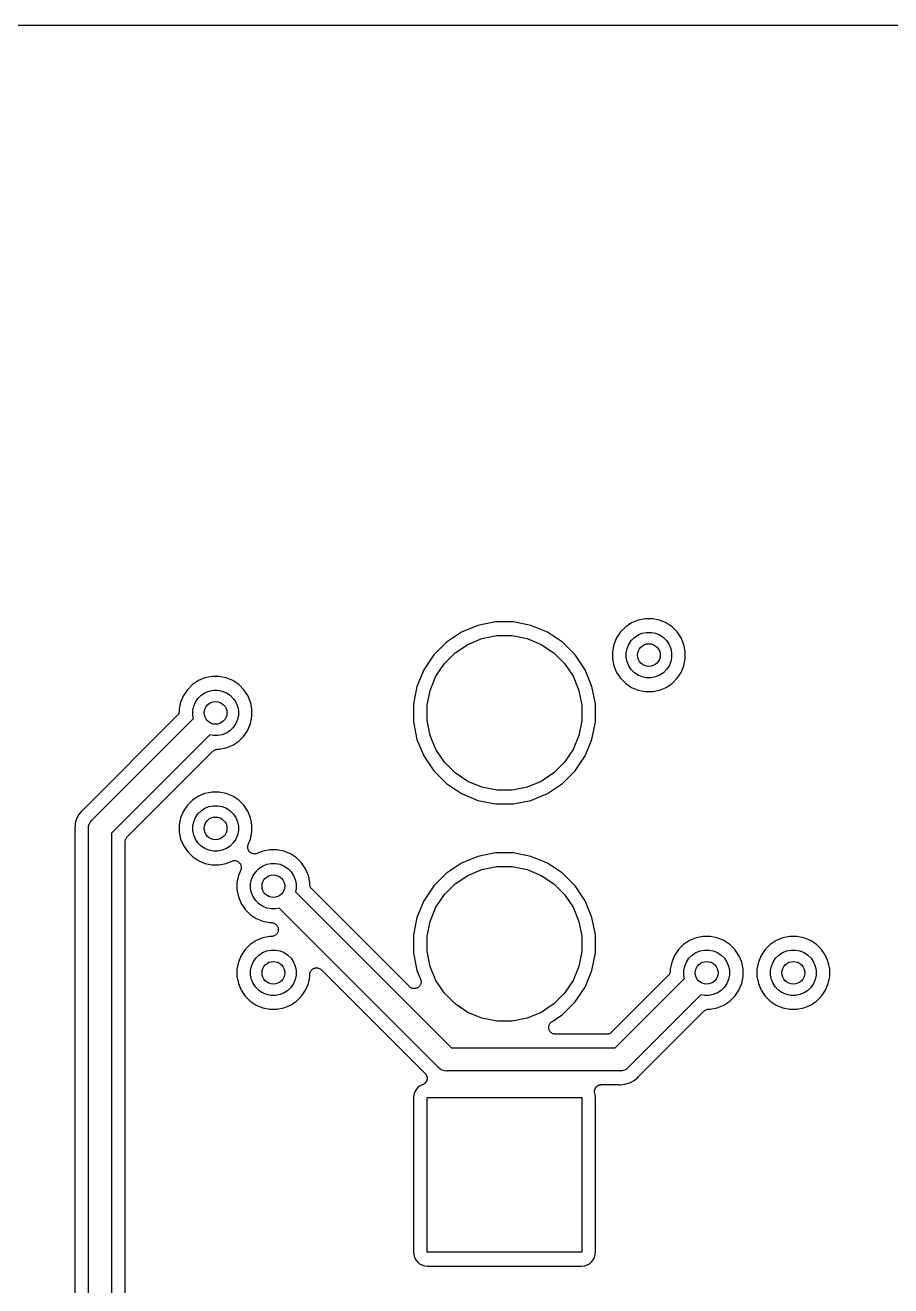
# Model space of a CAD drawing. Extents: x 4.56 to 9.07, y -4.98 to -1.83.
# Drawn here: x 6.493 to 6.867, y -2.648 to -2.102 of the extents above; entities that cross this region are included whole.
import ezdxf

# ---------------------------------------------------------------- set-up
doc = ezdxf.new("R2010")
doc.units = 0
doc.header["$MEASUREMENT"] = 0
doc.layers.add('BLACK', color=7, linetype='CONTINUOUS')

msp = doc.modelspace()

# ---------------------------------------------------------------- linework, layer by layer
at = {"layer": 'BLACK', "linetype": 'CONTINUOUS'}
for p, q in [((6.32432, -2.10236), (6.95405, -2.10236)), ((6.68852, -2.36214), (6.68135, -2.36511)), ((6.69612, -2.36063), (6.68852, -2.36214)), ((6.70388, -2.36063), (6.69612, -2.36063)), ((6.71148, -2.36214), (6.70388, -2.36063)), ((6.71865, -2.36511), (6.71148, -2.36214)), ((6.75504, -2.36104), (6.75246, -2.36277)), ((6.75791, -2.35986), (6.75504, -2.36104)), ((6.76095, -2.35925), (6.75791, -2.35986)), ((6.76405, -2.35925), (6.76095, -2.35925)), ((6.76709, -2.35986), (6.76405, -2.35925)), ((6.76996, -2.36104), (6.76709, -2.35986)), ((6.77254, -2.36277), (6.76996, -2.36104)), ((6.68135, -2.36511), (6.6749, -2.36942)), ((6.68415, -2.37034), (6.69024, -2.36782)), ((6.69024, -2.36782), (6.6967, -2.36654)), ((6.6967, -2.36654), (6.7033, -2.36654)), ((6.7033, -2.36654), (6.70976, -2.36782)), ((6.70976, -2.36782), (6.71585, -2.37034)), ((6.7251, -2.36942), (6.71865, -2.36511)), ((6.74854, -2.36754), (6.74736, -2.37041)), ((6.75027, -2.36496), (6.74854, -2.36754)), ((6.75246, -2.36277), (6.75027, -2.36496)), ((6.75485, -2.36873), (6.75623, -2.36735)), ((6.75623, -2.36735), (6.75784, -2.36628)), ((6.75784, -2.36628), (6.75963, -2.36554)), ((6.75963, -2.36554), (6.76153, -2.36516)), ((6.76153, -2.36516), (6.76347, -2.36516)), ((6.76347, -2.36516), (6.76537, -2.36554)), ((6.76537, -2.36554), (6.76716, -2.36628)), ((6.76716, -2.36628), (6.76877, -2.36735)), ((6.76877, -2.36735), (6.77015, -2.36873)), ((6.77473, -2.36496), (6.77254, -2.36277)), ((6.77646, -2.36754), (6.77473, -2.36496)), ((6.77764, -2.37041), (6.77646, -2.36754)), ((6.6749, -2.36942), (6.66942, -2.3749)), ((6.67867, -2.37401), (6.68415, -2.37034)), ((6.71585, -2.37034), (6.72133, -2.37401)), ((6.73058, -2.3749), (6.7251, -2.36942)), ((6.74736, -2.37041), (6.74675, -2.37345)), ((6.75266, -2.37403), (6.75304, -2.37213)), ((6.75304, -2.37213), (6.75378, -2.37034)), ((6.75378, -2.37034), (6.75485, -2.36873)), ((6.77015, -2.36873), (6.77122, -2.37034)), ((6.77122, -2.37034), (6.77196, -2.37213)), ((6.77196, -2.37213), (6.77234, -2.37403)), ((6.77825, -2.37345), (6.77764, -2.37041)), ((6.66942, -2.3749), (6.66511, -2.38135)), ((6.67034, -2.38415), (6.67401, -2.37867)), ((6.67401, -2.37867), (6.67867, -2.37401)), ((6.72133, -2.37401), (6.72599, -2.37867)), ((6.72599, -2.37867), (6.72966, -2.38415)), ((6.73489, -2.38135), (6.73058, -2.3749)), ((6.74675, -2.37345), (6.74675, -2.37655)), ((6.74675, -2.37655), (6.74736, -2.37959)), ((6.75266, -2.37597), (6.75266, -2.37403)), ((6.75304, -2.37787), (6.75266, -2.37597)), ((6.75378, -2.37966), (6.75304, -2.37787)), ((6.77196, -2.37787), (6.77122, -2.37966)), ((6.77234, -2.37597), (6.77196, -2.37787)), ((6.77234, -2.37403), (6.77234, -2.37597)), ((6.77764, -2.37959), (6.77825, -2.37655)), ((6.77825, -2.37655), (6.77825, -2.37345)), ((6.57345, -2.38425), (6.57041, -2.38486)), ((6.57655, -2.38425), (6.57345, -2.38425)), ((6.57959, -2.38486), (6.57655, -2.38425)), ((6.66511, -2.38135), (6.66214, -2.38852)), ((6.66782, -2.39024), (6.67034, -2.38415)), ((6.72966, -2.38415), (6.73218, -2.39024)), ((6.73786, -2.38852), (6.73489, -2.38135)), ((6.74736, -2.37959), (6.74854, -2.38246)), ((6.74854, -2.38246), (6.75027, -2.38504)), ((6.75485, -2.38127), (6.75378, -2.37966)), ((6.75623, -2.38265), (6.75485, -2.38127)), ((6.75784, -2.38372), (6.75623, -2.38265)), ((6.75963, -2.38446), (6.75784, -2.38372)), ((6.76716, -2.38372), (6.76537, -2.38446)), ((6.76877, -2.38265), (6.76716, -2.38372)), ((6.77015, -2.38127), (6.76877, -2.38265)), ((6.77122, -2.37966), (6.77015, -2.38127)), ((6.77473, -2.38504), (6.77646, -2.38246)), ((6.77646, -2.38246), (6.77764, -2.37959)), ((6.56496, -2.38777), (6.56277, -2.38996)), ((6.56754, -2.38604), (6.56496, -2.38777)), ((6.57041, -2.38486), (6.56754, -2.38604)), ((6.58246, -2.38604), (6.57959, -2.38486)), ((6.58504, -2.38777), (6.58246, -2.38604)), ((6.58723, -2.38996), (6.58504, -2.38777)), ((6.66214, -2.38852), (6.66063, -2.39612)), ((6.73937, -2.39612), (6.73786, -2.38852)), ((6.75027, -2.38504), (6.75246, -2.38723)), ((6.75246, -2.38723), (6.75504, -2.38896)), ((6.75504, -2.38896), (6.75791, -2.39014)), ((6.76153, -2.38484), (6.75963, -2.38446)), ((6.76347, -2.38484), (6.76153, -2.38484)), ((6.76537, -2.38446), (6.76347, -2.38484)), ((6.76709, -2.39014), (6.76996, -2.38896)), ((6.76996, -2.38896), (6.77254, -2.38723)), ((6.77254, -2.38723), (6.77473, -2.38504)), ((6.56104, -2.39254), (6.55986, -2.39541)), ((6.56277, -2.38996), (6.56104, -2.39254)), ((6.56628, -2.39534), (6.56735, -2.39373)), ((6.56735, -2.39373), (6.56873, -2.39235)), ((6.56873, -2.39235), (6.57034, -2.39128)), ((6.57034, -2.39128), (6.57213, -2.39054)), ((6.57213, -2.39054), (6.57403, -2.39016)), ((6.57403, -2.39016), (6.57597, -2.39016)), ((6.57597, -2.39016), (6.57787, -2.39054)), ((6.57787, -2.39054), (6.57966, -2.39128)), ((6.57966, -2.39128), (6.58127, -2.39235)), ((6.58127, -2.39235), (6.58265, -2.39373)), ((6.58265, -2.39373), (6.58372, -2.39534)), ((6.58896, -2.39254), (6.58723, -2.38996)), ((6.59014, -2.39541), (6.58896, -2.39254)), ((6.66654, -2.3967), (6.66782, -2.39024)), ((6.73218, -2.39024), (6.73346, -2.3967)), ((6.75791, -2.39014), (6.76095, -2.39075)), ((6.76095, -2.39075), (6.76405, -2.39075)), ((6.76405, -2.39075), (6.76709, -2.39014)), ((6.55888, -2.4005), (6.55875, -2.40074)), ((6.55901, -2.40027), (6.55888, -2.4005)), ((6.55902, -2.40025), (6.55901, -2.40027)), ((6.55903, -2.40024), (6.55902, -2.40025)), ((6.55911, -2.39998), (6.55903, -2.40024)), ((6.55919, -2.39972), (6.55911, -2.39998)), ((6.55922, -2.39941), (6.55919, -2.39969)), ((6.55919, -2.39969), (6.55919, -2.3997)), ((6.55919, -2.3997), (6.55919, -2.39972)), ((6.55925, -2.39914), (6.55922, -2.39941)), ((6.55986, -2.39541), (6.55925, -2.39845)), ((6.55925, -2.39845), (6.55925, -2.3991)), ((6.55925, -2.3991), (6.55925, -2.39911)), ((6.55925, -2.39911), (6.55925, -2.39911)), ((6.55925, -2.39911), (6.55925, -2.39911)), ((6.55925, -2.39911), (6.55925, -2.39914)), ((6.56516, -2.39903), (6.56554, -2.39713)), ((6.56516, -2.40097), (6.56516, -2.39903)), ((6.56554, -2.39713), (6.56628, -2.39534)), ((6.58372, -2.39534), (6.58446, -2.39713)), ((6.58446, -2.39713), (6.58484, -2.39903)), ((6.58484, -2.39903), (6.58484, -2.40097)), ((6.59034, -2.39641), (6.59014, -2.39541)), ((6.59075, -2.39845), (6.59034, -2.39641)), ((6.59075, -2.40155), (6.59075, -2.39845)), ((6.66063, -2.39612), (6.66063, -2.40388)), ((6.66654, -2.4033), (6.66654, -2.3967)), ((6.73346, -2.3967), (6.73346, -2.4033)), ((6.73937, -2.40388), (6.73937, -2.39612)), ((6.55839, -2.40119), (6.51777, -2.44181)), ((6.52164, -2.44629), (6.56546, -2.40247)), ((6.55856, -2.40098), (6.55839, -2.40119)), ((6.55874, -2.40077), (6.55856, -2.40098)), ((6.55875, -2.40074), (6.55874, -2.40076)), ((6.55874, -2.40076), (6.55874, -2.40077)), ((6.56546, -2.40247), (6.56516, -2.40097)), ((6.58372, -2.40466), (6.58265, -2.40627)), ((6.58446, -2.40287), (6.58372, -2.40466)), ((6.58484, -2.40097), (6.58446, -2.40287)), ((6.58896, -2.40746), (6.59014, -2.40459)), ((6.59014, -2.40459), (6.59075, -2.40155)), ((6.66063, -2.40388), (6.66214, -2.41148)), ((6.66782, -2.40976), (6.66654, -2.4033)), ((6.73346, -2.4033), (6.73218, -2.40976)), ((6.73786, -2.41148), (6.73937, -2.40388)), ((6.57253, -2.40954), (6.53, -2.45207)), ((6.57403, -2.40984), (6.57253, -2.40954)), ((6.57597, -2.40984), (6.57403, -2.40984)), ((6.57787, -2.40946), (6.57597, -2.40984)), ((6.57966, -2.40872), (6.57787, -2.40946)), ((6.58127, -2.40765), (6.57966, -2.40872)), ((6.58265, -2.40627), (6.58127, -2.40765)), ((6.58504, -2.41223), (6.58723, -2.41004)), ((6.58723, -2.41004), (6.58896, -2.40746)), ((6.66214, -2.41148), (6.66511, -2.41865)), ((6.67034, -2.41585), (6.66782, -2.40976)), ((6.73218, -2.40976), (6.72966, -2.41585)), ((6.73489, -2.41865), (6.73786, -2.41148)), ((6.54435, -2.44607), (6.57381, -2.41661)), ((6.57381, -2.41661), (6.57382, -2.41661)), ((6.57382, -2.41661), (6.57384, -2.41658)), ((6.57382, -2.41661), (6.57382, -2.41661)), ((6.57382, -2.41661), (6.57382, -2.41661)), ((6.57384, -2.41658), (6.57405, -2.41641)), ((6.57405, -2.41641), (6.57426, -2.41624)), ((6.57426, -2.41624), (6.57428, -2.41623)), ((6.57428, -2.41623), (6.57429, -2.41622)), ((6.57429, -2.41622), (6.57453, -2.4161)), ((6.57453, -2.4161), (6.57477, -2.41597)), ((6.57477, -2.41597), (6.57479, -2.41597)), ((6.57479, -2.41597), (6.5748, -2.41596)), ((6.5748, -2.41596), (6.57506, -2.41588)), ((6.57506, -2.41588), (6.57532, -2.4158)), ((6.57532, -2.4158), (6.57534, -2.4158)), ((6.57534, -2.4158), (6.57535, -2.4158)), ((6.57535, -2.4158), (6.57563, -2.41577)), ((6.57563, -2.41577), (6.5759, -2.41575)), ((6.5759, -2.41575), (6.57655, -2.41575)), ((6.57655, -2.41575), (6.57959, -2.41514)), ((6.57959, -2.41514), (6.58246, -2.41396)), ((6.58246, -2.41396), (6.58504, -2.41223)), ((6.67401, -2.42133), (6.67034, -2.41585)), ((6.72966, -2.41585), (6.72599, -2.42133)), ((6.66511, -2.41865), (6.66942, -2.4251)), ((6.67867, -2.42599), (6.67401, -2.42133)), ((6.72599, -2.42133), (6.72133, -2.42599)), ((6.73058, -2.4251), (6.73489, -2.41865)), ((6.66942, -2.4251), (6.6749, -2.43058)), ((6.68415, -2.42966), (6.67867, -2.42599)), ((6.72133, -2.42599), (6.71585, -2.42966)), ((6.7251, -2.43058), (6.73058, -2.4251)), ((6.6749, -2.43058), (6.68135, -2.43489)), ((6.69024, -2.43218), (6.68415, -2.42966)), ((6.6967, -2.43346), (6.69024, -2.43218)), ((6.70976, -2.43218), (6.7033, -2.43346)), ((6.71585, -2.42966), (6.70976, -2.43218)), ((6.71865, -2.43489), (6.7251, -2.43058)), ((6.56496, -2.43777), (6.56277, -2.43996)), ((6.56754, -2.43604), (6.56496, -2.43777)), ((6.57041, -2.43486), (6.56754, -2.43604)), ((6.57345, -2.43425), (6.57041, -2.43486)), ((6.57655, -2.43425), (6.57345, -2.43425)), ((6.57959, -2.43486), (6.57655, -2.43425)), ((6.58246, -2.43604), (6.57959, -2.43486)), ((6.58504, -2.43777), (6.58246, -2.43604)), ((6.58723, -2.43996), (6.58504, -2.43777)), ((6.68135, -2.43489), (6.68852, -2.43786)), ((6.68852, -2.43786), (6.69612, -2.43937)), ((6.7033, -2.43346), (6.6967, -2.43346)), ((6.70388, -2.43937), (6.71148, -2.43786)), ((6.71148, -2.43786), (6.71865, -2.43489)), ((6.51589, -2.44391), (6.51488, -2.44581)), ((6.517, -2.44256), (6.51589, -2.44391)), ((6.51725, -2.44225), (6.517, -2.44256)), ((6.517, -2.44256), (6.517, -2.44256)), ((6.51756, -2.442), (6.51725, -2.44225)), ((6.51764, -2.44191), (6.51756, -2.442)), ((6.51774, -2.44184), (6.51764, -2.44191)), ((6.51777, -2.44181), (6.51774, -2.44184)), ((6.56104, -2.44254), (6.55986, -2.44541)), ((6.56277, -2.43996), (6.56104, -2.44254)), ((6.56628, -2.44534), (6.56735, -2.44373)), ((6.56735, -2.44373), (6.56873, -2.44235)), ((6.56873, -2.44235), (6.57034, -2.44128)), ((6.57034, -2.44128), (6.57213, -2.44054)), ((6.57213, -2.44054), (6.57403, -2.44016)), ((6.57403, -2.44016), (6.57597, -2.44016)), ((6.57597, -2.44016), (6.57787, -2.44054)), ((6.57787, -2.44054), (6.57966, -2.44128)), ((6.57966, -2.44128), (6.58127, -2.44235)), ((6.58127, -2.44235), (6.58265, -2.44373)), ((6.58265, -2.44373), (6.58372, -2.44534)), ((6.58896, -2.44254), (6.58723, -2.43996)), ((6.59014, -2.44541), (6.58896, -2.44254)), ((6.69612, -2.43937), (6.70388, -2.43937)), ((6.51419, -2.44845), (6.51404, -2.45)), ((6.51425, -2.44786), (6.51419, -2.44845)), ((6.51419, -2.44845), (6.51419, -2.44845)), ((6.51488, -2.44581), (6.51425, -2.44786)), ((6.51998, -2.45), (6.52007, -2.44902)), ((6.52007, -2.44902), (6.52036, -2.44808)), ((6.52036, -2.44808), (6.52038, -2.44803)), ((6.52038, -2.44803), (6.52082, -2.44721)), ((6.52082, -2.44721), (6.52145, -2.44645)), ((6.52145, -2.44645), (6.52164, -2.44629)), ((6.53677, -2.45365), (6.54435, -2.44607)), ((6.55986, -2.44541), (6.55925, -2.44845)), ((6.55925, -2.44845), (6.55925, -2.45155)), ((6.56516, -2.44903), (6.56554, -2.44713)), ((6.56516, -2.45097), (6.56516, -2.44903)), ((6.56554, -2.44713), (6.56628, -2.44534)), ((6.58372, -2.44534), (6.58446, -2.44713)), ((6.58446, -2.44713), (6.58484, -2.44903)), ((6.58484, -2.44903), (6.58484, -2.45097)), ((6.59075, -2.44845), (6.59014, -2.44541)), ((6.59075, -2.45155), (6.59075, -2.44845)), ((6.51404, -2.45), (6.51408, -2.45039)), ((6.51408, -2.45039), (6.51408, -2.45043)), ((6.51408, -2.45043), (6.51408, -2.45056)), ((6.51408, -2.45056), (6.51409, -2.45068)), ((6.51409, -2.45068), (6.51409, -2.85669)), ((6.52, -2.45025), (6.51998, -2.45)), ((6.52, -2.88543), (6.52, -2.45025)), ((6.53, -2.45207), (6.53, -2.88725)), ((6.53594, -2.45543), (6.53596, -2.45516)), ((6.53596, -2.45516), (6.53597, -2.45514)), ((6.53597, -2.45513), (6.53605, -2.45487)), ((6.53597, -2.45514), (6.53597, -2.45513)), ((6.53605, -2.45487), (6.53613, -2.45461)), ((6.53613, -2.45461), (6.53614, -2.45459)), ((6.53614, -2.45458), (6.53628, -2.45434)), ((6.53614, -2.45459), (6.53614, -2.45458)), ((6.53628, -2.45434), (6.5364, -2.4541)), ((6.5364, -2.4541), (6.53641, -2.45409)), ((6.53641, -2.45409), (6.53642, -2.45407)), ((6.53642, -2.45407), (6.5366, -2.45386)), ((6.5366, -2.45386), (6.53677, -2.45365)), ((6.55925, -2.45155), (6.55986, -2.45459)), ((6.55986, -2.45459), (6.56104, -2.45746)), ((6.56554, -2.45287), (6.56516, -2.45097)), ((6.56628, -2.45466), (6.56554, -2.45287)), ((6.56735, -2.45627), (6.56628, -2.45466)), ((6.58372, -2.45466), (6.58265, -2.45627)), ((6.58446, -2.45287), (6.58372, -2.45466)), ((6.58484, -2.45097), (6.58446, -2.45287)), ((6.58915, -2.45699), (6.59014, -2.45459)), ((6.59014, -2.45459), (6.59075, -2.45155)), ((6.53591, -2.4557), (6.53594, -2.45543)), ((6.53591, -2.45573), (6.53591, -2.4557)), ((6.53591, -2.45574), (6.53591, -2.45573)), ((6.53591, -2.45573), (6.53591, -2.45573)), ((6.53591, -2.45573), (6.53591, -2.45573)), ((6.53591, -2.88682), (6.53591, -2.45574)), ((6.56104, -2.45746), (6.56277, -2.46004)), ((6.56277, -2.46004), (6.56496, -2.46223)), ((6.56873, -2.45765), (6.56735, -2.45627)), ((6.57034, -2.45872), (6.56873, -2.45765)), ((6.57213, -2.45946), (6.57034, -2.45872)), ((6.57403, -2.45984), (6.57213, -2.45946)), ((6.57597, -2.45984), (6.57403, -2.45984)), ((6.57787, -2.45946), (6.57597, -2.45984)), ((6.57966, -2.45872), (6.57787, -2.45946)), ((6.58127, -2.45765), (6.57966, -2.45872)), ((6.58265, -2.45627), (6.58127, -2.45765)), ((6.58892, -2.45811), (6.58895, -2.45783)), ((6.58892, -2.45812), (6.58892, -2.45811)), ((6.58892, -2.45811), (6.58892, -2.45811)), ((6.58895, -2.4584), (6.58892, -2.45812)), ((6.58895, -2.45783), (6.58898, -2.45754)), ((6.58898, -2.45868), (6.58895, -2.4584)), ((6.58898, -2.45753), (6.58907, -2.45727)), ((6.58898, -2.45754), (6.58898, -2.45753)), ((6.58898, -2.45754), (6.58898, -2.45754)), ((6.58898, -2.45869), (6.58898, -2.45868)), ((6.58906, -2.45896), (6.58898, -2.45869)), ((6.58898, -2.45869), (6.58898, -2.45869)), ((6.58914, -2.45923), (6.58906, -2.45896)), ((6.58907, -2.45727), (6.58915, -2.45699)), ((6.58914, -2.45924), (6.58914, -2.45923)), ((6.58927, -2.45949), (6.58914, -2.45924)), ((6.58914, -2.45924), (6.58914, -2.45924)), ((6.58941, -2.45974), (6.58927, -2.45949)), ((6.58941, -2.45975), (6.58941, -2.45974)), ((6.58959, -2.45997), (6.58941, -2.45975)), ((6.58941, -2.45975), (6.58941, -2.45975)), ((6.58977, -2.46019), (6.58959, -2.45997)), ((6.58977, -2.4602), (6.58977, -2.46019)), ((6.58978, -2.4602), (6.58977, -2.4602)), ((6.59, -2.46039), (6.58978, -2.4602)), ((6.59021, -2.46056), (6.59, -2.46039)), ((6.59022, -2.46056), (6.59021, -2.46056)), ((6.59022, -2.46057), (6.59022, -2.46056)), ((6.59047, -2.4607), (6.59022, -2.46057)), ((6.59541, -2.45986), (6.59301, -2.46085)), ((6.59845, -2.45925), (6.59541, -2.45986)), ((6.60155, -2.45925), (6.59845, -2.45925)), ((6.60459, -2.45986), (6.60155, -2.45925)), ((6.60746, -2.46104), (6.60459, -2.45986)), ((6.69612, -2.46063), (6.68852, -2.46214)), ((6.70388, -2.46063), (6.69612, -2.46063)), ((6.71148, -2.46214), (6.70388, -2.46063)), ((6.56496, -2.46223), (6.56754, -2.46396)), ((6.56754, -2.46396), (6.57041, -2.46514)), ((6.57041, -2.46514), (6.57345, -2.46575)), ((6.57345, -2.46575), (6.57655, -2.46575)), ((6.57655, -2.46575), (6.57959, -2.46514)), ((6.57959, -2.46514), (6.58199, -2.46415)), ((6.58199, -2.46415), (6.58202, -2.46414)), ((6.58202, -2.46414), (6.58203, -2.46413)), ((6.58202, -2.46414), (6.58202, -2.46414)), ((6.58203, -2.46413), (6.58232, -2.46405)), ((6.58232, -2.46405), (6.58257, -2.46398)), ((6.58257, -2.46398), (6.58258, -2.46398)), ((6.58258, -2.46397), (6.58287, -2.46395)), ((6.58258, -2.46398), (6.58258, -2.46397)), ((6.58287, -2.46395), (6.58315, -2.46392)), ((6.58315, -2.46392), (6.58315, -2.46392)), ((6.58315, -2.46392), (6.58316, -2.46392)), ((6.58316, -2.46392), (6.58344, -2.46396)), ((6.58344, -2.46396), (6.58372, -2.46399)), ((6.58372, -2.46399), (6.58373, -2.46399)), ((6.58373, -2.46399), (6.58373, -2.46399)), ((6.58373, -2.46399), (6.58401, -2.46407)), ((6.58401, -2.46407), (6.58427, -2.46416)), ((6.58427, -2.46416), (6.58428, -2.46416)), ((6.58428, -2.46416), (6.58428, -2.46416)), ((6.58428, -2.46416), (6.58453, -2.4643)), ((6.58453, -2.4643), (6.58478, -2.46443)), ((6.58478, -2.46443), (6.58478, -2.46444)), ((6.58478, -2.46444), (6.58479, -2.46444)), ((6.58479, -2.46444), (6.58501, -2.46462)), ((6.58501, -2.46462), (6.58522, -2.4648)), ((6.58522, -2.4648), (6.58523, -2.4648)), ((6.58523, -2.4648), (6.58523, -2.46481)), ((6.58523, -2.46481), (6.58541, -2.46503)), ((6.58541, -2.46503), (6.58559, -2.46525)), ((6.58559, -2.46525), (6.58559, -2.46525)), ((6.58559, -2.46525), (6.58559, -2.46526)), ((6.58559, -2.46526), (6.58572, -2.4655)), ((6.58572, -2.4655), (6.58586, -2.46576)), ((6.58586, -2.46576), (6.58586, -2.46576)), ((6.58586, -2.46576), (6.58586, -2.46577)), ((6.58586, -2.46577), (6.58593, -2.46602)), ((6.58593, -2.46602), (6.58602, -2.46631)), ((6.59072, -2.46084), (6.59047, -2.4607)), ((6.59073, -2.46084), (6.59072, -2.46084)), ((6.59072, -2.46084), (6.59072, -2.46084)), ((6.59099, -2.46092), (6.59073, -2.46084)), ((6.59127, -2.46101), (6.59099, -2.46092)), ((6.59128, -2.46101), (6.59127, -2.46101)), ((6.59127, -2.46101), (6.59127, -2.46101)), ((6.59156, -2.46104), (6.59128, -2.46101)), ((6.59184, -2.46108), (6.59156, -2.46104)), ((6.59185, -2.46108), (6.59184, -2.46108)), ((6.59213, -2.46105), (6.59185, -2.46108)), ((6.59185, -2.46108), (6.59185, -2.46108)), ((6.59241, -2.46103), (6.59213, -2.46105)), ((6.59242, -2.46103), (6.59241, -2.46103)), ((6.59243, -2.46102), (6.59242, -2.46103)), ((6.59269, -2.46095), (6.59243, -2.46102)), ((6.59297, -2.46087), (6.59269, -2.46095)), ((6.59298, -2.46086), (6.59297, -2.46087)), ((6.59301, -2.46085), (6.59298, -2.46086)), ((6.59298, -2.46086), (6.59298, -2.46086)), ((6.59298, -2.46086), (6.59298, -2.46086)), ((6.59534, -2.46628), (6.59713, -2.46554)), ((6.59713, -2.46554), (6.59903, -2.46516)), ((6.59903, -2.46516), (6.60097, -2.46516)), ((6.60097, -2.46516), (6.60287, -2.46554)), ((6.60287, -2.46554), (6.60466, -2.46628)), ((6.61004, -2.46277), (6.60746, -2.46104)), ((6.61223, -2.46496), (6.61004, -2.46277)), ((6.61396, -2.46754), (6.61223, -2.46496)), ((6.68135, -2.46511), (6.6749, -2.46942)), ((6.68852, -2.46214), (6.68135, -2.46511)), ((6.71865, -2.46511), (6.71148, -2.46214)), ((6.7251, -2.46942), (6.71865, -2.46511)), ((6.58486, -2.47041), (6.58425, -2.47345)), ((6.58585, -2.46801), (6.58486, -2.47041)), ((6.58593, -2.46774), (6.58585, -2.46801)), ((6.58602, -2.46747), (6.58593, -2.46774)), ((6.58602, -2.46631), (6.58602, -2.46631)), ((6.58602, -2.46631), (6.58602, -2.46632)), ((6.58602, -2.46632), (6.58605, -2.46659)), ((6.58605, -2.46716), (6.58602, -2.46746)), ((6.58602, -2.46746), (6.58602, -2.46746)), ((6.58602, -2.46746), (6.58602, -2.46747)), ((6.58605, -2.46659), (6.58608, -2.46688)), ((6.58608, -2.46689), (6.58605, -2.46716)), ((6.58608, -2.46688), (6.58608, -2.46689)), ((6.58608, -2.46689), (6.58608, -2.46689)), ((6.59054, -2.47213), (6.59128, -2.47034)), ((6.59128, -2.47034), (6.59235, -2.46873)), ((6.59235, -2.46873), (6.59373, -2.46735)), ((6.59373, -2.46735), (6.59534, -2.46628)), ((6.60466, -2.46628), (6.60627, -2.46735)), ((6.60627, -2.46735), (6.60765, -2.46873)), ((6.60765, -2.46873), (6.60872, -2.47034)), ((6.60872, -2.47034), (6.60946, -2.47213)), ((6.61514, -2.47041), (6.61396, -2.46754)), ((6.61575, -2.47345), (6.61514, -2.47041)), ((6.6749, -2.46942), (6.66942, -2.4749)), ((6.67867, -2.47401), (6.68415, -2.47034)), ((6.68415, -2.47034), (6.69024, -2.46782)), ((6.69024, -2.46782), (6.6967, -2.46654)), ((6.6967, -2.46654), (6.7033, -2.46654)), ((6.7033, -2.46654), (6.70976, -2.46782)), ((6.70976, -2.46782), (6.71585, -2.47034)), ((6.71585, -2.47034), (6.72133, -2.47401)), ((6.73058, -2.4749), (6.7251, -2.46942)), ((6.58425, -2.47345), (6.58425, -2.47655)), ((6.58425, -2.47655), (6.58486, -2.47959)), ((6.59016, -2.47403), (6.59054, -2.47213)), ((6.59016, -2.47597), (6.59016, -2.47403)), ((6.59054, -2.47787), (6.59016, -2.47597)), ((6.60946, -2.47213), (6.60984, -2.47403)), ((6.60984, -2.47597), (6.60954, -2.47747)), ((6.60984, -2.47403), (6.60984, -2.47597)), ((6.61575, -2.4741), (6.61575, -2.47345)), ((6.61577, -2.47437), (6.61575, -2.4741)), ((6.6158, -2.47465), (6.61577, -2.47437)), ((6.6158, -2.47466), (6.6158, -2.47465)), ((6.6158, -2.47468), (6.6158, -2.47466)), ((6.61588, -2.47493), (6.6158, -2.47468)), ((6.61596, -2.4752), (6.61588, -2.47493)), ((6.61597, -2.47521), (6.61596, -2.4752)), ((6.61597, -2.47523), (6.61597, -2.47521)), ((6.6161, -2.47547), (6.61597, -2.47523)), ((6.61622, -2.47571), (6.6161, -2.47547)), ((6.61623, -2.47572), (6.61622, -2.47571)), ((6.61624, -2.47574), (6.61623, -2.47572)), ((6.61641, -2.47595), (6.61624, -2.47574)), ((6.61658, -2.47616), (6.61641, -2.47595)), ((6.61661, -2.47618), (6.61658, -2.47616)), ((6.61661, -2.47619), (6.61661, -2.47618)), ((6.61661, -2.47618), (6.61661, -2.47618)), ((6.61661, -2.47618), (6.61661, -2.47618)), ((6.65888, -2.51846), (6.61661, -2.47619)), ((6.66942, -2.4749), (6.66511, -2.48135)), ((6.67401, -2.47867), (6.67867, -2.47401)), ((6.72133, -2.47401), (6.72599, -2.47867)), ((6.73489, -2.48135), (6.73058, -2.4749)), ((6.58486, -2.47959), (6.58604, -2.48246)), ((6.58604, -2.48246), (6.58777, -2.48504)), ((6.59128, -2.47966), (6.59054, -2.47787)), ((6.59235, -2.48127), (6.59128, -2.47966)), ((6.59373, -2.48265), (6.59235, -2.48127)), ((6.60954, -2.47747), (6.67707, -2.545)), ((6.66511, -2.48135), (6.66214, -2.48852)), ((6.67034, -2.48415), (6.67401, -2.47867)), ((6.72599, -2.47867), (6.72966, -2.48415)), ((6.73786, -2.48852), (6.73489, -2.48135)), ((6.58777, -2.48504), (6.58996, -2.48723)), ((6.58996, -2.48723), (6.59254, -2.48896)), ((6.59534, -2.48372), (6.59373, -2.48265)), ((6.59713, -2.48446), (6.59534, -2.48372)), ((6.59903, -2.48484), (6.59713, -2.48446)), ((6.60097, -2.48484), (6.59903, -2.48484)), ((6.60247, -2.48454), (6.60097, -2.48484)), ((6.67129, -2.55336), (6.60247, -2.48454)), ((6.66782, -2.49024), (6.67034, -2.48415)), ((6.72966, -2.48415), (6.73218, -2.49024)), ((6.59254, -2.48896), (6.59541, -2.49014)), ((6.59541, -2.49014), (6.59845, -2.49075)), ((6.59845, -2.49075), (6.5991, -2.49075)), ((6.5991, -2.49075), (6.59911, -2.49075)), ((6.59911, -2.49075), (6.59911, -2.49075)), ((6.59911, -2.49075), (6.59911, -2.49075)), ((6.59911, -2.49075), (6.59914, -2.49075)), ((6.59914, -2.49075), (6.59941, -2.49078)), ((6.59941, -2.49078), (6.59969, -2.49081)), ((6.59969, -2.49081), (6.5997, -2.49081)), ((6.5997, -2.49081), (6.59972, -2.49081)), ((6.59972, -2.49081), (6.59998, -2.4909)), ((6.59998, -2.4909), (6.60024, -2.49097)), ((6.60024, -2.49097), (6.60025, -2.49098)), ((6.60025, -2.49098), (6.60027, -2.49099)), ((6.60027, -2.49099), (6.60051, -2.49112)), ((6.60051, -2.49112), (6.60074, -2.49125)), ((6.60074, -2.49125), (6.60076, -2.49126)), ((6.60076, -2.49126), (6.60077, -2.49126)), ((6.60077, -2.49126), (6.60098, -2.49144)), ((6.60098, -2.49144), (6.60119, -2.49161)), ((6.60119, -2.49161), (6.60129, -2.49171)), ((6.60129, -2.49171), (6.60131, -2.49173)), ((6.60131, -2.49173), (6.60131, -2.49173)), ((6.60131, -2.49173), (6.60131, -2.49173)), ((6.60131, -2.49173), (6.60132, -2.49174)), ((6.60132, -2.49174), (6.60149, -2.49196)), ((6.60149, -2.49196), (6.60167, -2.49218)), ((6.60167, -2.49218), (6.60167, -2.49219)), ((6.60167, -2.49219), (6.60168, -2.49219)), ((6.60168, -2.49219), (6.60181, -2.49244)), ((6.60181, -2.49244), (6.60194, -2.49269)), ((6.60194, -2.49269), (6.60194, -2.4927)), ((6.60194, -2.4927), (6.60194, -2.4927)), ((6.60194, -2.4927), (6.60202, -2.49297)), ((6.60202, -2.49297), (6.6021, -2.49325)), ((6.6021, -2.49325), (6.6021, -2.49325)), ((6.6021, -2.49325), (6.6021, -2.49326)), ((6.6021, -2.49326), (6.60213, -2.49354)), ((6.66214, -2.48852), (6.66063, -2.49612)), ((6.66654, -2.4967), (6.66782, -2.49024)), ((6.73218, -2.49024), (6.73346, -2.4967)), ((6.73937, -2.49612), (6.73786, -2.48852)), ((6.59254, -2.49854), (6.58996, -2.50027)), ((6.59541, -2.49736), (6.59254, -2.49854)), ((6.59845, -2.49675), (6.59541, -2.49736)), ((6.5992, -2.49675), (6.59845, -2.49675)), ((6.59948, -2.49672), (6.5992, -2.49675)), ((6.59976, -2.4967), (6.59948, -2.49672)), ((6.59977, -2.4967), (6.59976, -2.4967)), ((6.60004, -2.49661), (6.59977, -2.4967)), ((6.59977, -2.4967), (6.59977, -2.4967)), ((6.60032, -2.49653), (6.60004, -2.49661)), ((6.60033, -2.49653), (6.60032, -2.49653)), ((6.60032, -2.49653), (6.60032, -2.49653)), ((6.60057, -2.4964), (6.60033, -2.49653)), ((6.60083, -2.49626), (6.60057, -2.4964)), ((6.60105, -2.49608), (6.60083, -2.49626)), ((6.60083, -2.49626), (6.60083, -2.49626)), ((6.60083, -2.49626), (6.60083, -2.49626)), ((6.60127, -2.4959), (6.60105, -2.49608)), ((6.60128, -2.4959), (6.60127, -2.4959)), ((6.60146, -2.49568), (6.60128, -2.49589)), ((6.60128, -2.49589), (6.60128, -2.4959)), ((6.60164, -2.49546), (6.60146, -2.49568)), ((6.60165, -2.49545), (6.60164, -2.49546)), ((6.60178, -2.49521), (6.60165, -2.49545)), ((6.60165, -2.49545), (6.60165, -2.49545)), ((6.60192, -2.49495), (6.60178, -2.49521)), ((6.60201, -2.49467), (6.60192, -2.49494)), ((6.60192, -2.49494), (6.60192, -2.49495)), ((6.60192, -2.49495), (6.60192, -2.49495)), ((6.60209, -2.4944), (6.60201, -2.49467)), ((6.60212, -2.49411), (6.60209, -2.49439)), ((6.60209, -2.49439), (6.60209, -2.4944)), ((6.60209, -2.4944), (6.60209, -2.4944)), ((6.60215, -2.49383), (6.60212, -2.49411)), ((6.60213, -2.49354), (6.60215, -2.49382)), ((6.60215, -2.49382), (6.60215, -2.49382)), ((6.60215, -2.49382), (6.60215, -2.49383)), ((6.66063, -2.49612), (6.66063, -2.50388)), ((6.66654, -2.5033), (6.66654, -2.4967)), ((6.73346, -2.4967), (6.73346, -2.5033)), ((6.73937, -2.50388), (6.73937, -2.49612)), ((6.78004, -2.49854), (6.77746, -2.50027)), ((6.78291, -2.49736), (6.78004, -2.49854)), ((6.78595, -2.49675), (6.78291, -2.49736)), ((6.78905, -2.49675), (6.78595, -2.49675)), ((6.79209, -2.49736), (6.78905, -2.49675)), ((6.79496, -2.49854), (6.79209, -2.49736)), ((6.79754, -2.50027), (6.79496, -2.49854)), ((6.81754, -2.49854), (6.81496, -2.50027)), ((6.82041, -2.49736), (6.81754, -2.49854)), ((6.82345, -2.49675), (6.82041, -2.49736)), ((6.82655, -2.49675), (6.82345, -2.49675)), ((6.82959, -2.49736), (6.82655, -2.49675)), ((6.83246, -2.49854), (6.82959, -2.49736)), ((6.83504, -2.50027), (6.83246, -2.49854)), ((6.58777, -2.50246), (6.58604, -2.50504)), ((6.58996, -2.50027), (6.58777, -2.50246)), ((6.59373, -2.50485), (6.59534, -2.50378)), ((6.59534, -2.50378), (6.59713, -2.50304)), ((6.59713, -2.50304), (6.59903, -2.50266)), ((6.59903, -2.50266), (6.60097, -2.50266)), ((6.60097, -2.50266), (6.60287, -2.50304)), ((6.60287, -2.50304), (6.60466, -2.50378)), ((6.60466, -2.50378), (6.60627, -2.50485)), ((6.66063, -2.50388), (6.66214, -2.51148)), ((6.66782, -2.50976), (6.66654, -2.5033)), ((6.73346, -2.5033), (6.73218, -2.50976)), ((6.73786, -2.51148), (6.73937, -2.50388)), ((6.77527, -2.50246), (6.77354, -2.50504)), ((6.77746, -2.50027), (6.77527, -2.50246)), ((6.78123, -2.50485), (6.78284, -2.50378)), ((6.78284, -2.50378), (6.78463, -2.50304)), ((6.78463, -2.50304), (6.78653, -2.50266)), ((6.78653, -2.50266), (6.78847, -2.50266)), ((6.78847, -2.50266), (6.79037, -2.50304)), ((6.79037, -2.50304), (6.79216, -2.50378)), ((6.79216, -2.50378), (6.79377, -2.50485)), ((6.79973, -2.50246), (6.79754, -2.50027)), ((6.80146, -2.50504), (6.79973, -2.50246)), ((6.81277, -2.50246), (6.81104, -2.50504)), ((6.81496, -2.50027), (6.81277, -2.50246)), ((6.81873, -2.50485), (6.82034, -2.50378)), ((6.82034, -2.50378), (6.82213, -2.50304)), ((6.82213, -2.50304), (6.82403, -2.50266)), ((6.82403, -2.50266), (6.82597, -2.50266)), ((6.82597, -2.50266), (6.82787, -2.50304)), ((6.82787, -2.50304), (6.82966, -2.50378)), ((6.82966, -2.50378), (6.83127, -2.50485)), ((6.83723, -2.50246), (6.83504, -2.50027)), ((6.83896, -2.50504), (6.83723, -2.50246)), ((6.58486, -2.50791), (6.58425, -2.51095)), ((6.58604, -2.50504), (6.58486, -2.50791)), ((6.59016, -2.51153), (6.59054, -2.50963)), ((6.59054, -2.50963), (6.59128, -2.50784)), ((6.59128, -2.50784), (6.59235, -2.50623)), ((6.59235, -2.50623), (6.59373, -2.50485)), ((6.60627, -2.50485), (6.60765, -2.50623)), ((6.60765, -2.50623), (6.60872, -2.50784)), ((6.60872, -2.50784), (6.60946, -2.50963)), ((6.60946, -2.50963), (6.60984, -2.51153)), ((6.67034, -2.51585), (6.66782, -2.50976)), ((6.73218, -2.50976), (6.72966, -2.51585)), ((6.77236, -2.50791), (6.77175, -2.51095)), ((6.77354, -2.50504), (6.77236, -2.50791)), ((6.77766, -2.51153), (6.77804, -2.50963)), ((6.77804, -2.50963), (6.77878, -2.50784)), ((6.77878, -2.50784), (6.77985, -2.50623)), ((6.77985, -2.50623), (6.78123, -2.50485)), ((6.79377, -2.50485), (6.79515, -2.50623)), ((6.79515, -2.50623), (6.79622, -2.50784)), ((6.79622, -2.50784), (6.79696, -2.50963)), ((6.79696, -2.50963), (6.79734, -2.51153)), ((6.80264, -2.50791), (6.80146, -2.50504)), ((6.80325, -2.51095), (6.80264, -2.50791)), ((6.80986, -2.50791), (6.80925, -2.51095)), ((6.81104, -2.50504), (6.80986, -2.50791)), ((6.81516, -2.51153), (6.81554, -2.50963)), ((6.81554, -2.50963), (6.81628, -2.50784)), ((6.81628, -2.50784), (6.81735, -2.50623)), ((6.81735, -2.50623), (6.81873, -2.50485)), ((6.83127, -2.50485), (6.83265, -2.50623)), ((6.83265, -2.50623), (6.83372, -2.50784)), ((6.83372, -2.50784), (6.83446, -2.50963)), ((6.83446, -2.50963), (6.83484, -2.51153)), ((6.84014, -2.50791), (6.83896, -2.50504)), ((6.84075, -2.51095), (6.84014, -2.50791)), ((6.58425, -2.51095), (6.58425, -2.51405)), ((6.58425, -2.51405), (6.58486, -2.51709)), ((6.59016, -2.51347), (6.59016, -2.51153)), ((6.59054, -2.51537), (6.59016, -2.51347)), ((6.60984, -2.51347), (6.60946, -2.51537)), ((6.60984, -2.51153), (6.60984, -2.51347)), ((6.61514, -2.51709), (6.61575, -2.51405)), ((6.61575, -2.51326), (6.61578, -2.51297)), ((6.61575, -2.51327), (6.61575, -2.51326)), ((6.61575, -2.5133), (6.61575, -2.51327)), ((6.61575, -2.51327), (6.61575, -2.51327)), ((6.61575, -2.51327), (6.61575, -2.51327)), ((6.61575, -2.51405), (6.61575, -2.5133)), ((6.61578, -2.51297), (6.61581, -2.5127)), ((6.61581, -2.51269), (6.6159, -2.51242)), ((6.61581, -2.5127), (6.61581, -2.51269)), ((6.61581, -2.51269), (6.61581, -2.51269)), ((6.6159, -2.51242), (6.61598, -2.51215)), ((6.61598, -2.51215), (6.61599, -2.51214)), ((6.61599, -2.51214), (6.61612, -2.51189)), ((6.61599, -2.51214), (6.61599, -2.51214)), ((6.61612, -2.51189), (6.61626, -2.51164)), ((6.61626, -2.51163), (6.61645, -2.51141)), ((6.61626, -2.51164), (6.61626, -2.51163)), ((6.61626, -2.51164), (6.61626, -2.51164)), ((6.61645, -2.51141), (6.61663, -2.5112)), ((6.61663, -2.51119), (6.61685, -2.51101)), ((6.61663, -2.5112), (6.61663, -2.51119)), ((6.61663, -2.51119), (6.61663, -2.51119)), ((6.61685, -2.51101), (6.61708, -2.51083)), ((6.61708, -2.51083), (6.61733, -2.5107)), ((6.61708, -2.51083), (6.61708, -2.51083)), ((6.61708, -2.51083), (6.61708, -2.51083)), ((6.61733, -2.5107), (6.61759, -2.51057)), ((6.61759, -2.51056), (6.61787, -2.51048)), ((6.61759, -2.51057), (6.61759, -2.51056)), ((6.61759, -2.51056), (6.61759, -2.51056)), ((6.61787, -2.51048), (6.61814, -2.5104)), ((6.61814, -2.5104), (6.61814, -2.5104)), ((6.61814, -2.5104), (6.61815, -2.5104)), ((6.61815, -2.5104), (6.61843, -2.51037)), ((6.61843, -2.51037), (6.61871, -2.51035)), ((6.61871, -2.51035), (6.61872, -2.51035)), ((6.61872, -2.51035), (6.61872, -2.51035)), ((6.61872, -2.51035), (6.619, -2.51038)), ((6.619, -2.51038), (6.61928, -2.5104)), ((6.61928, -2.5104), (6.61929, -2.51041)), ((6.61929, -2.51041), (6.61929, -2.51041)), ((6.61929, -2.51041), (6.61957, -2.51049)), ((6.61957, -2.51049), (6.61984, -2.51057)), ((6.61984, -2.51057), (6.61984, -2.51058)), ((6.61984, -2.51058), (6.61985, -2.51058)), ((6.61985, -2.51058), (6.62009, -2.51071)), ((6.62009, -2.51071), (6.62034, -2.51085)), ((6.62034, -2.51085), (6.62035, -2.51085)), ((6.62035, -2.51085), (6.62035, -2.51085)), ((6.62035, -2.51085), (6.62057, -2.51103)), ((6.62057, -2.51103), (6.62079, -2.51121)), ((6.62079, -2.51121), (6.66567, -2.55609)), ((6.66214, -2.51148), (6.6637, -2.51524)), ((6.73489, -2.51865), (6.73786, -2.51148)), ((6.77089, -2.51369), (6.74635, -2.53823)), ((6.74793, -2.545), (6.77796, -2.51497)), ((6.77106, -2.51348), (6.77089, -2.51369)), ((6.77124, -2.51327), (6.77106, -2.51348)), ((6.77125, -2.51324), (6.77124, -2.51326)), ((6.77124, -2.51326), (6.77124, -2.51327)), ((6.77138, -2.513), (6.77125, -2.51324)), ((6.77151, -2.51277), (6.77138, -2.513)), ((6.77152, -2.51275), (6.77151, -2.51277)), ((6.77153, -2.51274), (6.77152, -2.51275)), ((6.77161, -2.51248), (6.77153, -2.51274)), ((6.77169, -2.51222), (6.77161, -2.51248)), ((6.77172, -2.51191), (6.77169, -2.51219)), ((6.77169, -2.51219), (6.77169, -2.5122)), ((6.77169, -2.5122), (6.77169, -2.51222)), ((6.77175, -2.51164), (6.77172, -2.51191)), ((6.77175, -2.51095), (6.77175, -2.5116)), ((6.77175, -2.5116), (6.77175, -2.51161)), ((6.77175, -2.51161), (6.77175, -2.51161)), ((6.77175, -2.51161), (6.77175, -2.51161)), ((6.77175, -2.51161), (6.77175, -2.51164)), ((6.77766, -2.51347), (6.77766, -2.51153)), ((6.77796, -2.51497), (6.77766, -2.51347)), ((6.79734, -2.51347), (6.79696, -2.51537)), ((6.79734, -2.51153), (6.79734, -2.51347)), ((6.80264, -2.51709), (6.80325, -2.51405)), ((6.80325, -2.51405), (6.80325, -2.51095)), ((6.80925, -2.51095), (6.80925, -2.51405)), ((6.80925, -2.51405), (6.80986, -2.51709)), ((6.81516, -2.51347), (6.81516, -2.51153)), ((6.81554, -2.51537), (6.81516, -2.51347)), ((6.83484, -2.51347), (6.83446, -2.51537)), ((6.83484, -2.51153), (6.83484, -2.51347)), ((6.84014, -2.51709), (6.84075, -2.51405)), ((6.84075, -2.51405), (6.84075, -2.51095)), ((6.58486, -2.51709), (6.58604, -2.51996)), ((6.58604, -2.51996), (6.58777, -2.52254)), ((6.59128, -2.51716), (6.59054, -2.51537)), ((6.59235, -2.51877), (6.59128, -2.51716)), ((6.59373, -2.52015), (6.59235, -2.51877)), ((6.59534, -2.52122), (6.59373, -2.52015)), ((6.60627, -2.52015), (6.60466, -2.52122)), ((6.60765, -2.51877), (6.60627, -2.52015)), ((6.60872, -2.51716), (6.60765, -2.51877)), ((6.60946, -2.51537), (6.60872, -2.51716)), ((6.61223, -2.52254), (6.61396, -2.51996)), ((6.61396, -2.51996), (6.61514, -2.51709)), ((6.65911, -2.51865), (6.65888, -2.51846)), ((6.65933, -2.51882), (6.65911, -2.51865)), ((6.65933, -2.51883), (6.65933, -2.51882)), ((6.65958, -2.51896), (6.65933, -2.51883)), ((6.65933, -2.51883), (6.65933, -2.51883)), ((6.65983, -2.5191), (6.65958, -2.51896)), ((6.65984, -2.5191), (6.65983, -2.5191)), ((6.66011, -2.51918), (6.65984, -2.5191)), ((6.65984, -2.5191), (6.65984, -2.5191)), ((6.66038, -2.51927), (6.66011, -2.51918)), ((6.66039, -2.51927), (6.66038, -2.51927)), ((6.66068, -2.5193), (6.66039, -2.51927)), ((6.66039, -2.51927), (6.66039, -2.51927)), ((6.66096, -2.51933), (6.66068, -2.5193)), ((6.66126, -2.5193), (6.66096, -2.51933)), ((6.66096, -2.51933), (6.66096, -2.51933)), ((6.66096, -2.51933), (6.66096, -2.51933)), ((6.66153, -2.51927), (6.66126, -2.5193)), ((6.66154, -2.51927), (6.66153, -2.51927)), ((6.66153, -2.51927), (6.66153, -2.51927)), ((6.66183, -2.51918), (6.66154, -2.51927)), ((6.66208, -2.51911), (6.66183, -2.51918)), ((6.66209, -2.51911), (6.66208, -2.51911)), ((6.66236, -2.51896), (6.66209, -2.51911)), ((6.66209, -2.51911), (6.66209, -2.51911)), ((6.66259, -2.51884), (6.66236, -2.51896)), ((6.6626, -2.51884), (6.66259, -2.51884)), ((6.66282, -2.51866), (6.6626, -2.51884)), ((6.6626, -2.51884), (6.6626, -2.51884)), ((6.66304, -2.51848), (6.66282, -2.51866)), ((6.66305, -2.51848), (6.66304, -2.51848)), ((6.66304, -2.51848), (6.66304, -2.51848)), ((6.66324, -2.51824), (6.66305, -2.51848)), ((6.66341, -2.51804), (6.66324, -2.51824)), ((6.66356, -2.51777), (6.66341, -2.51803)), ((6.66341, -2.51803), (6.66341, -2.51804)), ((6.66341, -2.51804), (6.66341, -2.51804)), ((6.66369, -2.51753), (6.66356, -2.51777)), ((6.66378, -2.51726), (6.66369, -2.51753)), ((6.66369, -2.51753), (6.66369, -2.51753)), ((6.66369, -2.51753), (6.66369, -2.51753)), ((6.6637, -2.51524), (6.66371, -2.51528)), ((6.66371, -2.51528), (6.66371, -2.51528)), ((6.66371, -2.51528), (6.66371, -2.51528)), ((6.66371, -2.51528), (6.66372, -2.51528)), ((6.66372, -2.51528), (6.66379, -2.51555)), ((6.66386, -2.51698), (6.66378, -2.51726)), ((6.66379, -2.51555), (6.66387, -2.51583)), ((6.66389, -2.51669), (6.66386, -2.51698)), ((6.66386, -2.51698), (6.66386, -2.51698)), ((6.66386, -2.51698), (6.66386, -2.51698)), ((6.66387, -2.51583), (6.66388, -2.51583)), ((6.66388, -2.51583), (6.66388, -2.51584)), ((6.66388, -2.51584), (6.6639, -2.51611)), ((6.66392, -2.51641), (6.66389, -2.51669)), ((6.6639, -2.51611), (6.66392, -2.5164)), ((6.66392, -2.5164), (6.66392, -2.51641)), ((6.66392, -2.51641), (6.66392, -2.51641)), ((6.67401, -2.52133), (6.67034, -2.51585)), ((6.72966, -2.51585), (6.72599, -2.52133)), ((6.73058, -2.5251), (6.73489, -2.51865)), ((6.79377, -2.52015), (6.79216, -2.52122)), ((6.79515, -2.51877), (6.79377, -2.52015)), ((6.79622, -2.51716), (6.79515, -2.51877)), ((6.79696, -2.51537), (6.79622, -2.51716)), ((6.79973, -2.52254), (6.80146, -2.51996)), ((6.80146, -2.51996), (6.80264, -2.51709)), ((6.80986, -2.51709), (6.81104, -2.51996)), ((6.81104, -2.51996), (6.81277, -2.52254)), ((6.81628, -2.51716), (6.81554, -2.51537)), ((6.81735, -2.51877), (6.81628, -2.51716)), ((6.81873, -2.52015), (6.81735, -2.51877)), ((6.82034, -2.52122), (6.81873, -2.52015)), ((6.83127, -2.52015), (6.82966, -2.52122)), ((6.83265, -2.51877), (6.83127, -2.52015)), ((6.83372, -2.51716), (6.83265, -2.51877)), ((6.83446, -2.51537), (6.83372, -2.51716)), ((6.83723, -2.52254), (6.83896, -2.51996)), ((6.83896, -2.51996), (6.84014, -2.51709)), ((6.58777, -2.52254), (6.58996, -2.52473)), ((6.58996, -2.52473), (6.59254, -2.52646)), ((6.59713, -2.52196), (6.59534, -2.52122)), ((6.59903, -2.52234), (6.59713, -2.52196)), ((6.60097, -2.52234), (6.59903, -2.52234)), ((6.60287, -2.52196), (6.60097, -2.52234)), ((6.60466, -2.52122), (6.60287, -2.52196)), ((6.60746, -2.52646), (6.61004, -2.52473)), ((6.61004, -2.52473), (6.61223, -2.52254)), ((6.67867, -2.52599), (6.67401, -2.52133)), ((6.68415, -2.52966), (6.67867, -2.52599)), ((6.72133, -2.52599), (6.71585, -2.52966)), ((6.72599, -2.52133), (6.72133, -2.52599)), ((6.7251, -2.53058), (6.73058, -2.5251)), ((6.78503, -2.52204), (6.75371, -2.55336)), ((6.78653, -2.52234), (6.78503, -2.52204)), ((6.78847, -2.52234), (6.78653, -2.52234)), ((6.79037, -2.52196), (6.78847, -2.52234)), ((6.79216, -2.52122), (6.79037, -2.52196)), ((6.79496, -2.52646), (6.79754, -2.52473)), ((6.79754, -2.52473), (6.79973, -2.52254)), ((6.81277, -2.52254), (6.81496, -2.52473)), ((6.81496, -2.52473), (6.81754, -2.52646)), ((6.82213, -2.52196), (6.82034, -2.52122)), ((6.82403, -2.52234), (6.82213, -2.52196)), ((6.82597, -2.52234), (6.82403, -2.52234)), ((6.82787, -2.52196), (6.82597, -2.52234)), ((6.82966, -2.52122), (6.82787, -2.52196)), ((6.83246, -2.52646), (6.83504, -2.52473)), ((6.83504, -2.52473), (6.83723, -2.52254)), ((6.59254, -2.52646), (6.59541, -2.52764)), ((6.59541, -2.52764), (6.59845, -2.52825)), ((6.59845, -2.52825), (6.60155, -2.52825)), ((6.60155, -2.52825), (6.60459, -2.52764)), ((6.60459, -2.52764), (6.60746, -2.52646)), ((6.69024, -2.53218), (6.68415, -2.52966)), ((6.71585, -2.52966), (6.70976, -2.53218)), ((6.72045, -2.53369), (6.7251, -2.53058)), ((6.75819, -2.55723), (6.78631, -2.52911)), ((6.78631, -2.52911), (6.78632, -2.52911)), ((6.78632, -2.52911), (6.78634, -2.52908)), ((6.78632, -2.52911), (6.78632, -2.52911)), ((6.78632, -2.52911), (6.78632, -2.52911)), ((6.78634, -2.52908), (6.78655, -2.52891)), ((6.78655, -2.52891), (6.78676, -2.52874)), ((6.78676, -2.52874), (6.78678, -2.52873)), ((6.78678, -2.52873), (6.78679, -2.52872)), ((6.78679, -2.52872), (6.78703, -2.5286)), ((6.78703, -2.5286), (6.78727, -2.52847)), ((6.78727, -2.52847), (6.78729, -2.52847)), ((6.78729, -2.52847), (6.7873, -2.52846)), ((6.7873, -2.52846), (6.78756, -2.52838)), ((6.78756, -2.52838), (6.78782, -2.5283)), ((6.78782, -2.5283), (6.78784, -2.5283)), ((6.78784, -2.5283), (6.78785, -2.5283)), ((6.78785, -2.5283), (6.78813, -2.52827)), ((6.78813, -2.52827), (6.7884, -2.52825)), ((6.7884, -2.52825), (6.78905, -2.52825)), ((6.78905, -2.52825), (6.79209, -2.52764)), ((6.79209, -2.52764), (6.79496, -2.52646)), ((6.81754, -2.52646), (6.82041, -2.52764)), ((6.82041, -2.52764), (6.82345, -2.52825)), ((6.82345, -2.52825), (6.82655, -2.52825)), ((6.82655, -2.52825), (6.82959, -2.52764)), ((6.82959, -2.52764), (6.83246, -2.52646)), ((6.6967, -2.53346), (6.69024, -2.53218)), ((6.7033, -2.53346), (6.6967, -2.53346)), ((6.70976, -2.53218), (6.7033, -2.53346)), ((6.71914, -2.53612), (6.71917, -2.53584)), ((6.71914, -2.53613), (6.71914, -2.53612)), ((6.71914, -2.53612), (6.71914, -2.53612)), ((6.71916, -2.53641), (6.71914, -2.53613)), ((6.71919, -2.5367), (6.71916, -2.53641)), ((6.71917, -2.53584), (6.7192, -2.53556)), ((6.71927, -2.53697), (6.71919, -2.5367)), ((6.71919, -2.5367), (6.71919, -2.5367)), ((6.71919, -2.5367), (6.71919, -2.5367)), ((6.7192, -2.53555), (6.71928, -2.53527)), ((6.7192, -2.53556), (6.7192, -2.53555)), ((6.7192, -2.53555), (6.7192, -2.53555)), ((6.71935, -2.53725), (6.71927, -2.53697)), ((6.71928, -2.53527), (6.71936, -2.535)), ((6.71936, -2.535), (6.71937, -2.535)), ((6.71937, -2.535), (6.71951, -2.53474)), ((6.71937, -2.535), (6.71937, -2.535)), ((6.71951, -2.53474), (6.71964, -2.5345)), ((6.71964, -2.53449), (6.71982, -2.53427)), ((6.71964, -2.5345), (6.71964, -2.53449)), ((6.71964, -2.53449), (6.71964, -2.53449)), ((6.71982, -2.53427), (6.72, -2.53405)), ((6.72, -2.53405), (6.72001, -2.53405)), ((6.72001, -2.53405), (6.72023, -2.53387)), ((6.72001, -2.53405), (6.72001, -2.53405)), ((6.72023, -2.53387), (6.72045, -2.53369)), ((6.71935, -2.53726), (6.71935, -2.53725)), ((6.71935, -2.53725), (6.71935, -2.53725)), ((6.71949, -2.53751), (6.71935, -2.53726)), ((6.71962, -2.53776), (6.71949, -2.53751)), ((6.7198, -2.53799), (6.71962, -2.53776)), ((6.71962, -2.53776), (6.71962, -2.53776)), ((6.71962, -2.53776), (6.71962, -2.53776)), ((6.71998, -2.53821), (6.7198, -2.53799)), ((6.7202, -2.53839), (6.71998, -2.53821)), ((6.71998, -2.53821), (6.71998, -2.53821)), ((6.71998, -2.53821), (6.71998, -2.53821)), ((6.72042, -2.53858), (6.7202, -2.53839)), ((6.72043, -2.53858), (6.72042, -2.53858)), ((6.72042, -2.53858), (6.72042, -2.53858)), ((6.72067, -2.53872), (6.72043, -2.53858)), ((6.72093, -2.53886), (6.72067, -2.53872)), ((6.72121, -2.53894), (6.72093, -2.53886)), ((6.72093, -2.53886), (6.72093, -2.53886)), ((6.72093, -2.53886), (6.72093, -2.53886)), ((6.72148, -2.53903), (6.72121, -2.53894)), ((6.72177, -2.53906), (6.72148, -2.53903)), ((6.72148, -2.53903), (6.72148, -2.53903)), ((6.72148, -2.53903), (6.72148, -2.53903)), ((6.72205, -2.53909), (6.72177, -2.53906)), ((6.72206, -2.53909), (6.72205, -2.53909)), ((6.72209, -2.53909), (6.72206, -2.53909)), ((6.72206, -2.53909), (6.72206, -2.53909)), ((6.72206, -2.53909), (6.72206, -2.53909)), ((6.74426, -2.53909), (6.72209, -2.53909)), ((6.74453, -2.53907), (6.74426, -2.53909)), ((6.7448, -2.53904), (6.74453, -2.53907)), ((6.74482, -2.53904), (6.7448, -2.53904)), ((6.74483, -2.53904), (6.74482, -2.53904)), ((6.74509, -2.53896), (6.74483, -2.53904)), ((6.74536, -2.53888), (6.74509, -2.53896)), ((6.74537, -2.53888), (6.74536, -2.53888)), ((6.74538, -2.53887), (6.74537, -2.53888)), ((6.74563, -2.53874), (6.74538, -2.53887)), ((6.74587, -2.53862), (6.74563, -2.53874)), ((6.74588, -2.53861), (6.74587, -2.53862)), ((6.74589, -2.5386), (6.74588, -2.53861)), ((6.74611, -2.53843), (6.74589, -2.5386)), ((6.74632, -2.53826), (6.74611, -2.53843)), ((6.74634, -2.53824), (6.74632, -2.53826)), ((6.74635, -2.53823), (6.74634, -2.53824)), ((6.74634, -2.53824), (6.74634, -2.53824)), ((6.74634, -2.53824), (6.74634, -2.53824)), ((6.67707, -2.545), (6.74793, -2.545)), ((6.67145, -2.55355), (6.67129, -2.55336)), ((6.75371, -2.55336), (6.75355, -2.55355)), ((6.66567, -2.55609), (6.66569, -2.55612)), ((6.66569, -2.55612), (6.66578, -2.55622)), ((6.66578, -2.55622), (6.66588, -2.55632)), ((6.66588, -2.55632), (6.66596, -2.55645)), ((6.66596, -2.55645), (6.66605, -2.55657)), ((6.66605, -2.55657), (6.66612, -2.55669)), ((6.66612, -2.55669), (6.66619, -2.5568)), ((6.66619, -2.5568), (6.66625, -2.55695)), ((6.66625, -2.55695), (6.66632, -2.55708)), ((6.66632, -2.55708), (6.66636, -2.55721)), ((6.66636, -2.55721), (6.66641, -2.55734)), ((6.66641, -2.55734), (6.66644, -2.55749)), ((6.66647, -2.55878), (6.66643, -2.55891)), ((6.66644, -2.55749), (6.66648, -2.55763)), ((6.66648, -2.55863), (6.66647, -2.55878)), ((6.66648, -2.55763), (6.66649, -2.55777)), ((6.66651, -2.55848), (6.66648, -2.55863)), ((6.66649, -2.55777), (6.66652, -2.5579)), ((6.66652, -2.55834), (6.66651, -2.55848)), ((6.66652, -2.5579), (6.66652, -2.55806)), ((6.66652, -2.55806), (6.66653, -2.55821)), ((6.66653, -2.55821), (6.66652, -2.55834)), ((6.67212, -2.5541), (6.67145, -2.55355)), ((6.67221, -2.55418), (6.67212, -2.5541)), ((6.67308, -2.55464), (6.67221, -2.55418)), ((6.67402, -2.55493), (6.67308, -2.55464)), ((6.675, -2.55502), (6.67402, -2.55493)), ((6.67525, -2.555), (6.675, -2.55502)), ((6.74975, -2.555), (6.67525, -2.555)), ((6.75, -2.55502), (6.74975, -2.555)), ((6.75025, -2.555), (6.75, -2.55502)), ((6.75098, -2.55493), (6.75025, -2.555)), ((6.75192, -2.55464), (6.75098, -2.55493)), ((6.75279, -2.55418), (6.75192, -2.55464)), ((6.75355, -2.55355), (6.75279, -2.55418)), ((6.75609, -2.55911), (6.75775, -2.55775)), ((6.75775, -2.55775), (6.758, -2.55744)), ((6.758, -2.55744), (6.75802, -2.55741)), ((6.75802, -2.55741), (6.75811, -2.55733)), ((6.75811, -2.55733), (6.75819, -2.55723)), ((6.66105, -2.56426), (6.66072, -2.56538)), ((6.6616, -2.56324), (6.66105, -2.56426)), ((6.66234, -2.56234), (6.6616, -2.56324)), ((6.66324, -2.5616), (6.66234, -2.56234)), ((6.66426, -2.56105), (6.66324, -2.5616)), ((6.66443, -2.561), (6.66426, -2.56105)), ((6.66456, -2.56095), (6.66443, -2.561)), ((6.66469, -2.56091), (6.66456, -2.56095)), ((6.66483, -2.56084), (6.66469, -2.56091)), ((6.66497, -2.56078), (6.66483, -2.56084)), ((6.66508, -2.56071), (6.66497, -2.56078)), ((6.6652, -2.56064), (6.66508, -2.56071)), ((6.66532, -2.56055), (6.6652, -2.56064)), ((6.66545, -2.56046), (6.66532, -2.56055)), ((6.66554, -2.56036), (6.66545, -2.56046)), ((6.66565, -2.56028), (6.66554, -2.56036)), ((6.66575, -2.56016), (6.66565, -2.56028)), ((6.66585, -2.56005), (6.66575, -2.56016)), ((6.66593, -2.55994), (6.66585, -2.56005)), ((6.66602, -2.55984), (6.66593, -2.55994)), ((6.66609, -2.5597), (6.66602, -2.55984)), ((6.66618, -2.55958), (6.66609, -2.5597)), ((6.66623, -2.55945), (6.66618, -2.55958)), ((6.6663, -2.55933), (6.66623, -2.55945)), ((6.66634, -2.55919), (6.6663, -2.55933)), ((6.6664, -2.55905), (6.66634, -2.55919)), ((6.66643, -2.55891), (6.6664, -2.55905)), ((6.73896, -2.56384), (6.73897, -2.56369)), ((6.73897, -2.56397), (6.73896, -2.56384)), ((6.73897, -2.56353), (6.739, -2.5634)), ((6.73897, -2.56369), (6.73897, -2.56353)), ((6.73897, -2.56411), (6.73897, -2.56397)), ((6.73899, -2.56426), (6.73897, -2.56411)), ((6.73901, -2.56441), (6.73899, -2.56426)), ((6.739, -2.5634), (6.73902, -2.56326)), ((6.73902, -2.56326), (6.73906, -2.56312)), ((6.73906, -2.56312), (6.73909, -2.56297)), ((6.73909, -2.56297), (6.73915, -2.56284)), ((6.73915, -2.56284), (6.73919, -2.56271)), ((6.73919, -2.56271), (6.73926, -2.56258)), ((6.73926, -2.56258), (6.73932, -2.56244)), ((6.73932, -2.56244), (6.7394, -2.56233)), ((6.7394, -2.56233), (6.73946, -2.56221)), ((6.73946, -2.56221), (6.73956, -2.56209)), ((6.73956, -2.56209), (6.73964, -2.56196)), ((6.73964, -2.56196), (6.73974, -2.56187)), ((6.73974, -2.56187), (6.73983, -2.56176)), ((6.73983, -2.56176), (6.73995, -2.56167)), ((6.73995, -2.56167), (6.74006, -2.56156)), ((6.74006, -2.56156), (6.74017, -2.56148)), ((6.74017, -2.56148), (6.74028, -2.5614)), ((6.74028, -2.5614), (6.74041, -2.56133)), ((6.74041, -2.56133), (6.74054, -2.56124)), ((6.74054, -2.56124), (6.74066, -2.56119)), ((6.74066, -2.56119), (6.74078, -2.56113)), ((6.74078, -2.56113), (6.74093, -2.56108)), ((6.74093, -2.56108), (6.74107, -2.56103)), ((6.74107, -2.56103), (6.74121, -2.561)), ((6.74121, -2.561), (6.74134, -2.56096)), ((6.74134, -2.56096), (6.74149, -2.56095)), ((6.74149, -2.56095), (6.74164, -2.56092)), ((6.74164, -2.56092), (6.74177, -2.56092)), ((6.74177, -2.56092), (6.74191, -2.56091)), ((6.74191, -2.56091), (6.74932, -2.56091)), ((6.74932, -2.56091), (6.74936, -2.56091)), ((6.74936, -2.56091), (6.74948, -2.56092)), ((6.74948, -2.56092), (6.74961, -2.56092)), ((6.74961, -2.56092), (6.75, -2.56096)), ((6.75, -2.56096), (6.75039, -2.56092)), ((6.75039, -2.56092), (6.75214, -2.56075)), ((6.75039, -2.56092), (6.75039, -2.56092)), ((6.75214, -2.56075), (6.75419, -2.56012)), ((6.75419, -2.56012), (6.75609, -2.55911)), ((6.66072, -2.56538), (6.66059, -2.56668)), ((6.66059, -2.56668), (6.66059, -2.63332)), ((6.66654, -2.63346), (6.66654, -2.56654)), ((6.66654, -2.56654), (6.73346, -2.56654)), ((6.73346, -2.56654), (6.73346, -2.63346)), ((6.73905, -2.56454), (6.73901, -2.56441)), ((6.73907, -2.56468), (6.73905, -2.56454)), ((6.73908, -2.56472), (6.73907, -2.56468)), ((6.73928, -2.56538), (6.73908, -2.56472)), ((6.73941, -2.56668), (6.73928, -2.56538)), ((6.73941, -2.63332), (6.73941, -2.56668)), ((6.66059, -2.63332), (6.66072, -2.63462)), ((6.66072, -2.63462), (6.66105, -2.63574)), ((6.73346, -2.63346), (6.66654, -2.63346)), ((6.73895, -2.63574), (6.73928, -2.63462)), ((6.73928, -2.63462), (6.73941, -2.63332)), ((6.66105, -2.63574), (6.6616, -2.63676)), ((6.6616, -2.63676), (6.66234, -2.63766)), ((6.66234, -2.63766), (6.66324, -2.6384)), ((6.66324, -2.6384), (6.66426, -2.63895)), ((6.66426, -2.63895), (6.66538, -2.63928)), ((6.66538, -2.63928), (6.66668, -2.63941)), ((6.66668, -2.63941), (6.73332, -2.63941)), ((6.73332, -2.63941), (6.73462, -2.63928)), ((6.73462, -2.63928), (6.73574, -2.63895)), ((6.73574, -2.63895), (6.73676, -2.6384)), ((6.73676, -2.6384), (6.73766, -2.63766)), ((6.73766, -2.63766), (6.7384, -2.63676)), ((6.7384, -2.63676), (6.73895, -2.63574))]:
    msp.add_line(p, q, dxfattribs=at)
at = {"layer": 'BLACK'}
for centre in [(6.7625, -2.375), (6.575, -2.4), (6.575, -2.45), (6.6, -2.475), (6.6, -2.5125), (6.7875, -2.5125), (6.825, -2.5125)]:
    msp.add_circle(centre, 0.00492, dxfattribs=at)

doc.saveas('drawing.dxf')
